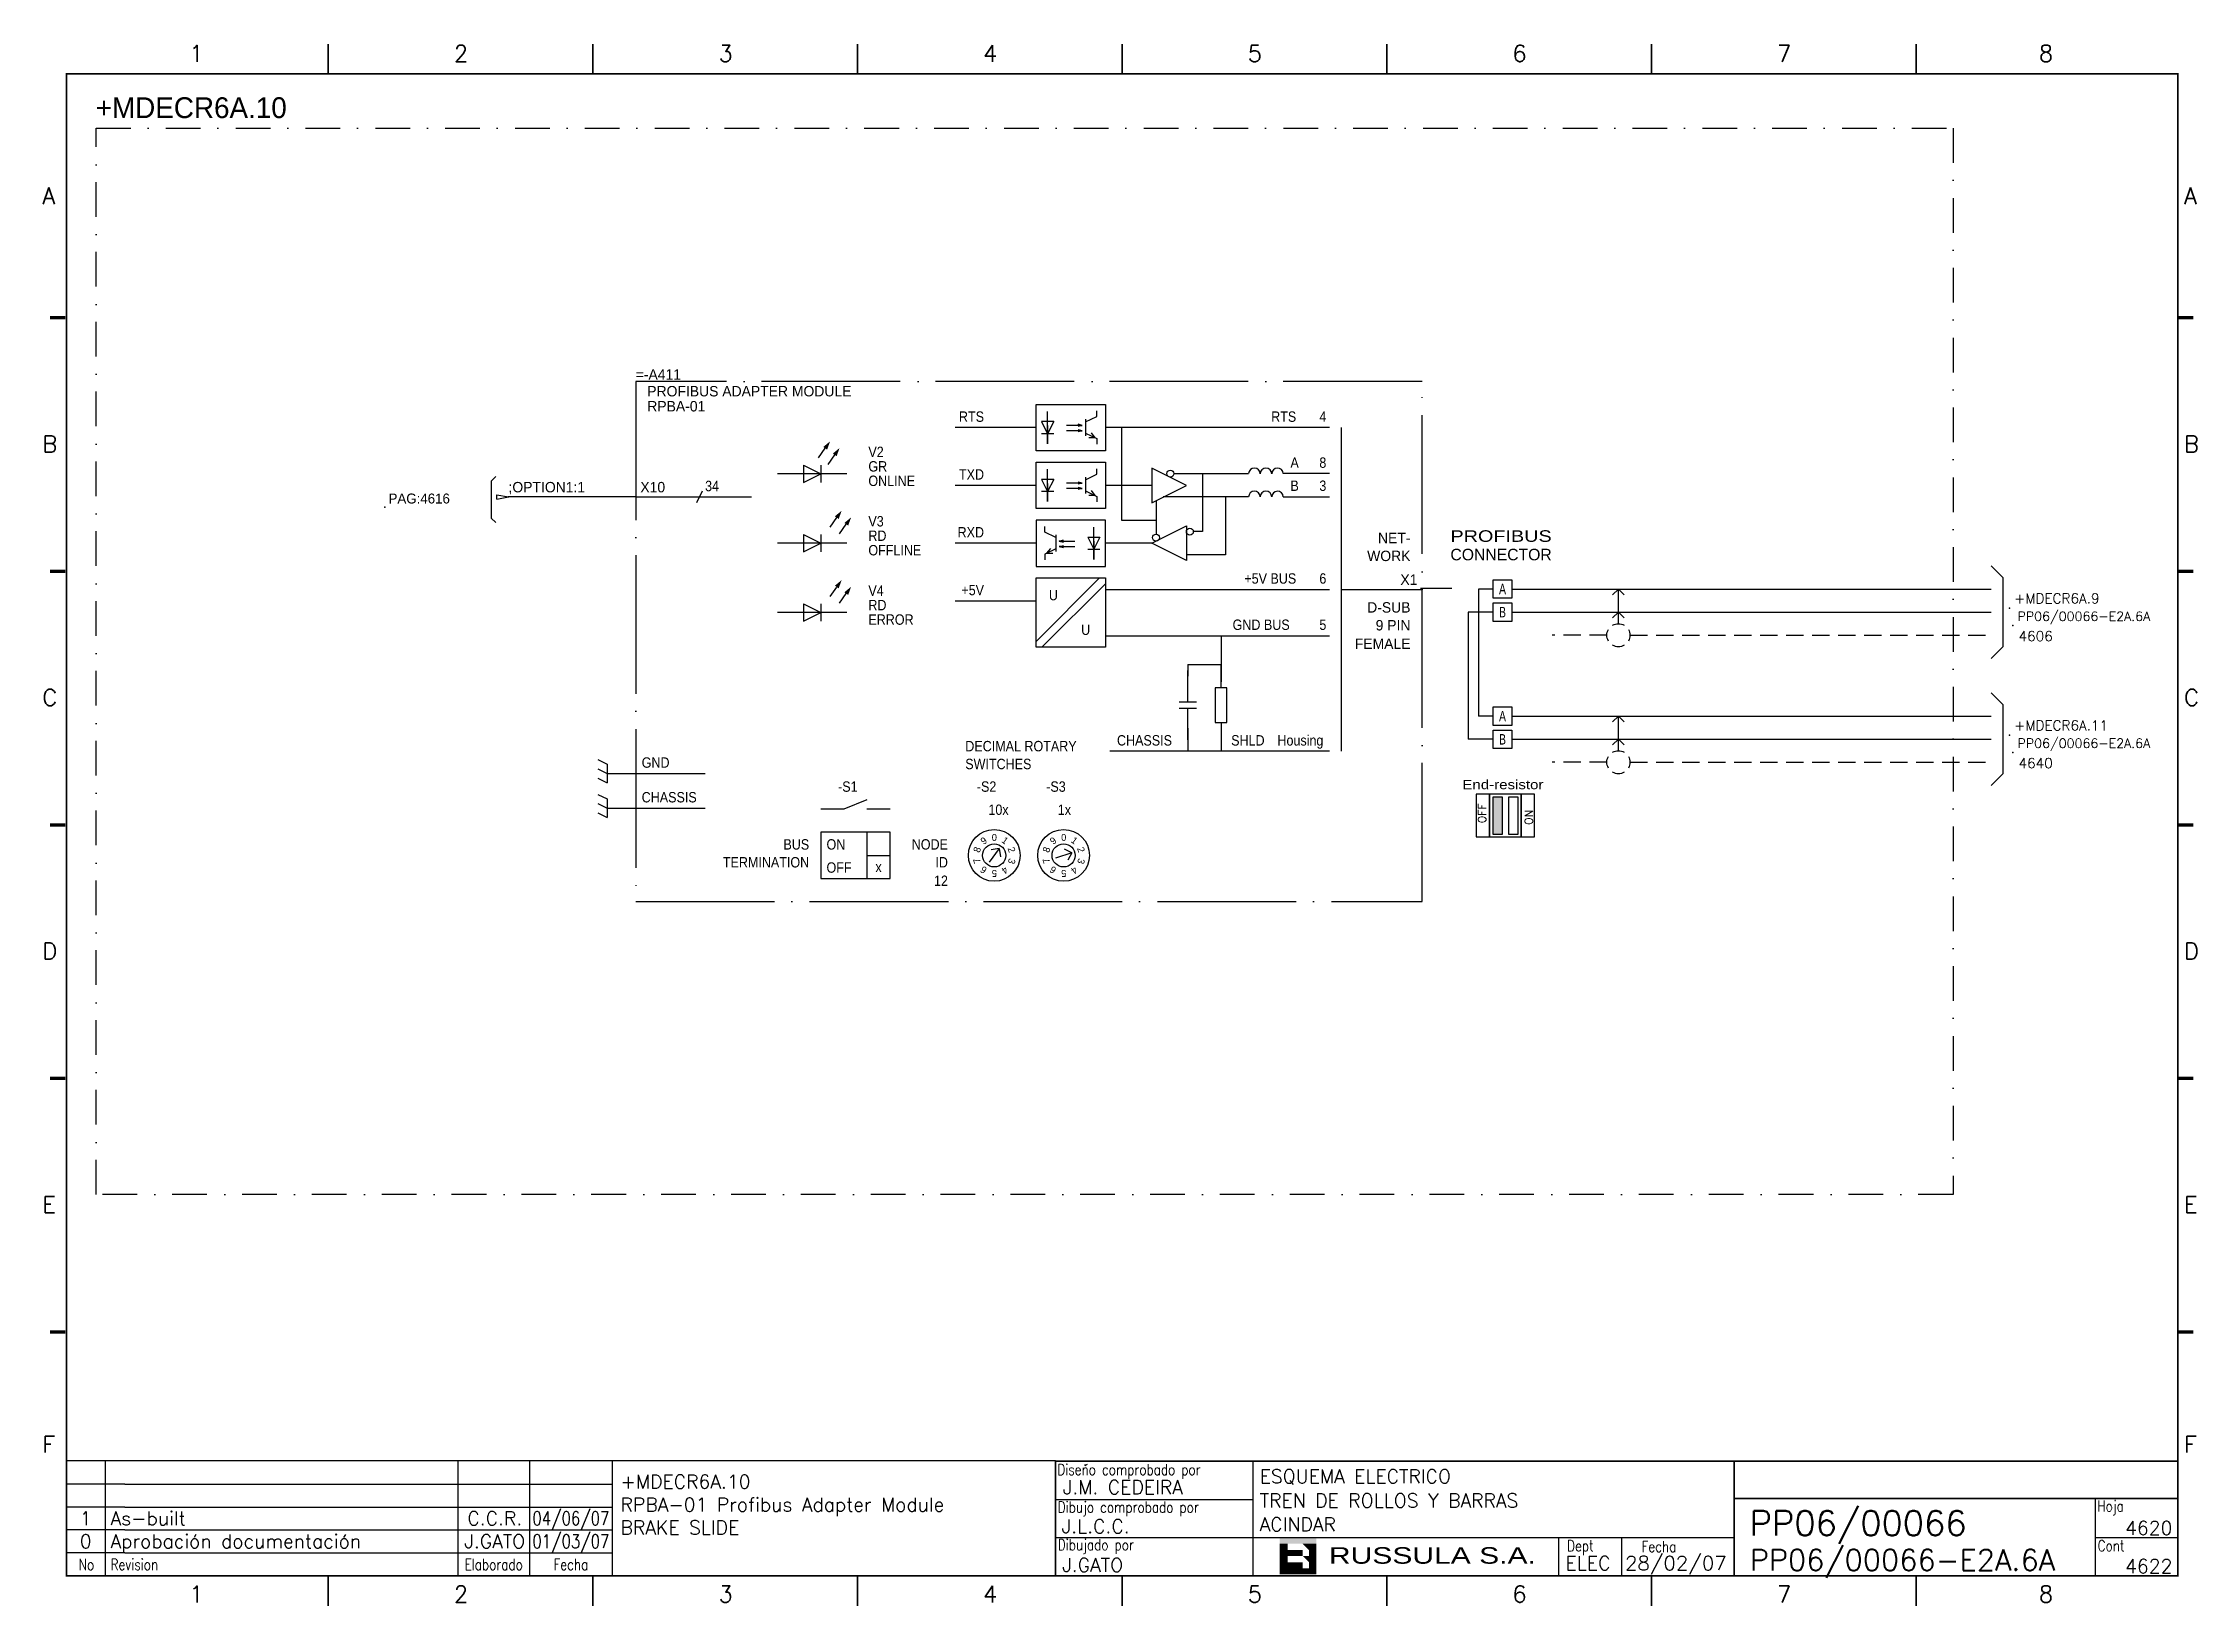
# Model space of a CAD drawing. Extents: x -10216 to -9750, y -77 to 262.
import ezdxf
from ezdxf.enums import TextEntityAlignment as Align

# ---------------------------------------------------------------- set-up
doc = ezdxf.new("R2010")
doc.units = 0
doc.header["$LTSCALE"] = 15
doc.header["$MEASUREMENT"] = 0
doc.header["$PDSIZE"] = 2
for name, pattern in [('DASHDOT', [1, 0.5, -0.25, 0, -0.25]), ('HIDDEN', [0.375, 0.25, -0.125]), ('SOSED_FRAMEDOT', [2.5, 2, -0.25, 0, -0.25])]:
    doc.linetypes.add(name, pattern=pattern)
for name, color, linetype in [('1', 7, 'Continuous'), ('10', 5, 'Continuous'), ('102', 7, 'Continuous'), ('2', 7, 'Continuous'), ('6', 7, 'DASHDOT'), ('8', 1, 'Continuous'), ('9', 6, 'Continuous'), ('DIBUJO', 7, 'Continuous'), ('NODE', 7, 'Continuous'), ('SOSED_CIRCUIT', 7, 'Continuous'), ('SOSED_DECORATIVE', 4, 'Continuous')]:
    doc.layers.add(name, color=color, linetype=linetype)
doc.styles.add('HELVETICA', font='HELV.SHX')
doc.styles.add('LABEL', font='SIMPLEX', dxfattribs={"width": 0.8, "height": 4})
doc.styles.add('ROMANS', font='ROMANS.shx', dxfattribs={"width": 0.8, "oblique": 15})

# ---------------------------------------------------------------- blocks, each defined once
blk = doc.blocks.new('NOD', base_point=(237.5, 170))
at = {"layer": 'NODE'}
blk.add_point((237.5, 170), dxfattribs=at)
blk = doc.blocks.new('$NIV')
at = {"layer": '9'}
blk.add_blockref('NOD', (0, 0), dxfattribs=at)
for tag, p in [('IDF', (0, 4)), ('ID', (0, 1))]:
    blk.add_attdef(tag, p, '', height=2.15, dxfattribs=at)
blk = doc.blocks.new('ASIGSNKL')
at = {"color": 0, "linetype": 'ByBlock'}
for p, q in [((-2.5, -0.5), (-2.5, 0.5)), ((-2.5, 0.5), (0, 0)), ((-2.5, -0.5), (0, 0))]:
    blk.add_line(p, q, dxfattribs=at)
blk.add_blockref('NOD', (0, 0), dxfattribs=at)
blk.add_attdef('', text='', height=2.25, dxfattribs=at).set_placement((-3.5, 0), align=Align.MIDDLE_RIGHT)
blk.add_attdef('', (0, 1), '', height=2.25, dxfattribs=at)
for p in [(-3.5, -2.5), (-3.5, -5.75)]:
    blk.add_attdef('', text='', height=2.25, dxfattribs=at).set_placement(p, align=Align.TOP_RIGHT)
blk = doc.blocks.new('$PP313')
at = {"layer": '2'}
blk.add_blockref('NOD', (0, 0), dxfattribs=at)
at = {"layer": '8'}
blk.add_attdef('1A', (1, -3.325), '', height=2.15, dxfattribs=at)
at = {"layer": '9'}
blk.add_attdef('ID', (1, 1), '', height=2.15, dxfattribs=at)
blk = doc.blocks.new('ELEC0042')
at = {"layer": '102'}
for p, q in [((2, 2), (-2, 2)), ((-2, 2), (-2, -2)), ((2, -2), (2, 2)), ((-2, -2), (2, -2))]:
    blk.add_line(p, q, dxfattribs=at)
blk.add_attdef('TB', text='', height=2.25, dxfattribs=at).set_placement((0, 3), align=Align.CENTER)
at = {"layer": '102', "width": 0.75}
blk.add_attdef('TN', text='', height=2.25, dxfattribs=at).set_placement((0, 0), align=Align.MIDDLE)
blk = doc.blocks.new('$030107')
at = {"layer": '102'}
for start, end in [(150, 210), (60, 120), (330, 30), (240, 300)]:
    blk.add_arc((0, 0), 2.5, start, end, dxfattribs=at)
blk = doc.blocks.new('newcajec')
at = {"layer": '1'}
for p, q in [((179.4, 20.85), (0.13, 20.85)), ((7, 20.85), (7, 0)), ((71, 20.85), (71, 0)), ((84, 20.85), (84, 0.09)), ((99, 20.85), (99, 0)), ((184.64, 20.18), (184.81, 20.01)), ((184.81, 20.01), (185.18, 20.25)), ((215.2, 20.8), (215.2, 0)), ((10.6, 16.64), (0, 16.64)), ((10.6, 16.64), (99, 16.64)), ((10.6, 12.48), (0, 12.48)), ((10.6, 12.48), (99, 12.48)), ((179.4, 13.87), (215.2, 13.87)), ((368, 14.06), (368, 0)), ((10.6, 8.32), (0, 8.32)), ((10.6, 8.32), (99, 8.32)), ((10.6, 4.16), (0, 4.16)), ((10.6, 4.16), (99, 4.16)), ((179.4, 6.93), (267.63, 6.93)), ((267.63, 6.93), (302.5, 6.93)), ((270.63, 6.91), (270.63, 0)), ((282.07, 6.93), (282.07, 0)), ((368, 6.93), (383, 6.93))]:
    blk.add_line(p, q, dxfattribs=at)
for points in [[(47.5, 272.5, 0.3, 0.3, 0), (47.5, 277.91, 0.3, 0.3, 0)], [(95.5, 272.5, 0.3, 0.3, 0), (95.5, 277.91, 0.3, 0.3, 0)], [(143.5, 272.5, 0.3, 0.3, 0), (143.5, 277.91, 0.3, 0.3, 0)], [(191.5, 272.5, 0.3, 0.3, 0), (191.5, 277.91, 0.3, 0.3, 0)], [(239.5, 272.5, 0.3, 0.3, 0), (239.5, 277.91, 0.3, 0.3, 0)], [(287.5, 272.5, 0.3, 0.3, 0), (287.5, 277.91, 0.3, 0.3, 0)], [(335.5, 272.5, 0.3, 0.3, 0), (335.5, 277.91, 0.3, 0.3, 0)], [(-2.99, 228.23, 0.6, 0.6, 0), (-0.18, 228.23, 0.6, 0.6, 0)], [(383.01, 228.23, 0.6, 0.6, 0), (385.82, 228.23, 0.6, 0.6, 0)], [(-2.99, 182.23, 0.6, 0.6, 0), (-0.18, 182.23, 0.6, 0.6, 0)], [(383.01, 182.23, 0.6, 0.6, 0), (385.82, 182.23, 0.6, 0.6, 0)], [(-2.99, 136.23, 0.6, 0.6, 0), (-0.18, 136.23, 0.6, 0.6, 0)], [(383.01, 136.23, 0.6, 0.6, 0), (385.82, 136.23, 0.6, 0.6, 0)], [(-2.99, 90.23, 0.6, 0.6, 0), (-0.18, 90.23, 0.6, 0.6, 0)], [(383.01, 90.23, 0.6, 0.6, 0), (385.82, 90.23, 0.6, 0.6, 0)], [(-2.99, 44.23, 0.6, 0.6, 0), (-0.18, 44.23, 0.6, 0.6, 0)], [(383.01, 44.23, 0.6, 0.6, 0), (385.82, 44.23, 0.6, 0.6, 0)], [(383, 20.8, 0.3, 0.3, 0), (179.4, 20.8, 0.3, 0.3, 0), (179.4, 0, 0.3, 0.3, 0)], [(302.5, 20.8, 0.3, 0.3, 0), (302.5, 0, 0.3, 0.3, 0)], [(302.5, 14, 0.3, 0.3, 0), (383, 14, 0.3, 0.3, 0)], [(47.5, -5.5, 0.3, 0.3, 0), (47.5, -0.09, 0.3, 0.3, 0)], [(95.5, -5.5, 0.3, 0.3, 0), (95.5, -0.09, 0.3, 0.3, 0)], [(143.5, -5.5, 0.3, 0.3, 0), (143.5, -0.09, 0.3, 0.3, 0)], [(191.5, -5.5, 0.3, 0.3, 0), (191.5, -0.09, 0.3, 0.3, 0)], [(239.5, -5.5, 0.3, 0.3, 0), (239.5, -0.09, 0.3, 0.3, 0)], [(287.5, -5.5, 0.3, 0.3, 0), (287.5, -0.09, 0.3, 0.3, 0)], [(335.5, -5.5, 0.3, 0.3, 0), (335.5, -0.09, 0.3, 0.3, 0)]]:
    blk.add_lwpolyline(points, format="xyseb", dxfattribs=at)
at = {"layer": '1', "const_width": 0.3}
blk.add_lwpolyline([(0, 0), (0, 272.5), (383, 272.5), (383, 0)], close=True, dxfattribs=at)
at = {"layer": '2', "color": 14}
for p, q in [((221.42, 4.69), (221.42, 5.81)), ((221.42, 2.47), (221.42, 3.58))]:
    blk.add_line(p, q, dxfattribs=at)
for points in [[(220.05, 5.81), (220.05, 6.92), (226.74, 5.81), (226.74, 6.92)], [(221.42, 2.47), (220.05, 2.47), (221.42, 5.81), (220.05, 5.81)], [(221.42, 4.69), (224.25, 4.69), (221.42, 3.58), (224.25, 3.58)], [(224.25, 5.81), (225.37, 5.81), (225.37, 4.69)], [(225.37, 5.81), (226.74, 5.81), (225.37, 1.35), (226.74, 1.35)], [(224.25, 0.24), (224.25, 2.47), (220.05, 0.24), (220.05, 2.47)], [(224.25, 3.58), (225.37, 3.58), (225.37, 2.47)], [(226.74, 1.35), (226.74, 0.24), (224.25, 1.35), (224.25, 0.24)]]:
    blk.add_solid(points, dxfattribs=at)
at = {"layer": '1', "style": 'ROMANS'}
for s, p in [('1', (22.29, 274.68)), ('2', (70.29, 274.68)), ('3', (118.29, 274.68)), ('4', (166.29, 274.68)), ('5', (214.29, 274.68)), ('6', (262.29, 274.68)), ('7', (310.29, 274.68)), ('8', (357.79, 274.68)), ('A', (-4.37, 248.84)), ('A', (384.13, 248.84)), ('B', (-4.37, 203.84)), ('B', (384.13, 203.84)), ('C', (-4.37, 157.84)), ('C', (384.13, 157.84)), ('D', (-4.37, 111.84)), ('D', (384.13, 111.84)), ('E', (-4.37, 65.84)), ('E', (384.13, 65.84)), ('F', (-4.37, 22.34)), ('F', (384.13, 22.34)), ('1', (22.29, -4.82)), ('2', (70.29, -4.82)), ('3', (118.29, -4.82)), ('4', (166.29, -4.82)), ('5', (214.29, -4.82)), ('6', (262.29, -4.82)), ('7', (310.29, -4.82)), ('8', (357.79, -4.82))]:
    blk.add_text(s, height=3, dxfattribs=at).set_placement(p)
at = {"layer": '1', "style": 'LABEL', "width": 0.8}
for s, p in [('Diseno comprobado por', (179.73, 18.27)), ('Dibujo comprobado por', (179.81, 11.47)), ('Hoja', (368.38, 11.66)), ('Dibujado por', (179.83, 4.64)), ('Fecha', (285.71, 4.3)), ('Cont', (368.43, 4.46)), ('No', (2.23, 1.05)), ('Revision', (8, 1.05))]:
    blk.add_text(s, height=2, dxfattribs=at).set_placement(p)
for s, p in [('Dept', (274.61, 4.44)), ('Elaborado', (77.5, 1.05)), ('Fecha', (91.5, 1.05))]:
    blk.add_text(s, height=2, dxfattribs=at).set_placement(p, align=Align.CENTER)
at = {"layer": '10', "style": 'ROMANS'}
for tag, p in [('REV41', (3.5, 18.74)), ('REV43', (77.7, 18.74)), ('REV31', (3.5, 14.58)), ('REV33', (77.7, 14.58)), ('REV21', (3.5, 10.42)), ('REV23', (77.7, 10.42)), ('REV11', (3.5, 6.27)), ('REV13', (77.7, 6.27))]:
    blk.add_attdef(tag, text='', height=2.5, dxfattribs=at).set_placement(p, align=Align.MIDDLE)
for tag, p, height in [('REV42', (8, 17.49), 2.5), ('REV32', (8, 13.33), 2.5), ('SHEETNAME1', (100.5, 15.83), 2.5), ('DESIGNCHECK', (180.74, 14.83), 2.5), ('DOCUMENTTYPE', (216.43, 16.8), 2.5), ('NOTA', (305.32, 15.8), 3), ('SHEETNAME2', (100.5, 11.67), 2.5), ('OBJECT', (216.43, 12.4), 2.5), ('ORDER', (305.32, 7.3), 4.5), ('REV22', (8, 9.17), 2.5), ('SHEETNAME3', (100.5, 7.51), 2.5), ('DRAWINGCHECK', (180.53, 7.71), 2.5), ('CUSTOMER', (216.43, 8.08), 2.5), ('REV12', (8, 5.01), 2.5), ('SHEETNAME4', (100.5, 3.35), 2.5), ('DOCUMENT_ID', (305.32, 0.93), 4.4), ('USER', (180.63, 0.71), 2.5), ('DEPARTMENT', (271.93, 1.05), 2.5)]:
    blk.add_attdef(tag, p, '', height=height, dxfattribs=at)
for tag, width, p, p2 in [('REV44', 1.221199, (84.53, 17.49), (98.48, 17.49)), ('REV34', 1.221199, (84.53, 13.33), (98.48, 13.33)), ('REV24', 1.221199, (84.53, 9.17), (98.48, 9.17)), ('REV14', 1.221199, (84.53, 5.01), (98.48, 5.01)), ('CREATED2', 7.039915, (282.71, 1.05), (301.14, 1.05))]:
    blk.add_attdef(tag, text='', height=2.5, dxfattribs=dict(at, width=width)).set_placement(p, p2, align=Align.FIT)
for tag, p in [('SHEET', (382, 7.43)), ('NEXTSHEET', (382, 0.5))]:
    blk.add_attdef(tag, text='', height=2.5, dxfattribs=at).set_placement(p, align=Align.RIGHT)
at = {"layer": 'DIBUJO', "color": 14, "style": 'HELVETICA', "width": 1.3}
blk.add_text('RUSSULA S.A.', height=3, dxfattribs=at).set_placement((229, 2.19))
blk = doc.blocks.new('node 12')
at = {"layer": 'SOSED_CIRCUIT', "linetype": 'SOSED_FRAMEDOT'}
for p, q in [((-9917.9, 188.48), (-10087.9, 188.48)), ((-10087.9, 188.48), (-10087.9, 75.98)), ((-9917.9, 75.98), (-9917.9, 188.48)), ((-10087.9, 75.98), (-9917.9, 75.98))]:
    blk.add_line(p, q, dxfattribs=at)
at = {"layer": 'SOSED_DECORATIVE'}
for p, q in [((-10001.35, 183.48), (-9986.35, 183.48)), ((-10001.35, 183.48), (-9986.35, 183.48)), ((-10001.35, 173.48), (-10001.35, 183.48)), ((-10001.35, 173.48), (-10001.35, 183.48)), ((-9998.85, 174.98), (-9998.85, 181.98)), ((-9998.85, 174.98), (-9998.85, 181.98)), ((-9988.24, 180.9), (-9988.24, 182.1)), ((-9988.24, 180.9), (-9988.24, 182.1)), ((-9986.35, 183.48), (-9986.35, 180.98)), ((-9986.35, 183.48), (-9986.35, 180.98)), ((-10001.35, 178.48), (-10018.85, 178.48)), ((-10001.35, 178.48), (-10018.85, 178.48)), ((-9997.53, 179.79), (-10000.16, 179.79)), ((-9997.53, 179.79), (-10000.16, 179.79)), ((-10000.16, 179.79), (-9998.85, 177.16)), ((-10000.16, 179.79), (-9998.85, 177.16)), ((-9997.53, 177.16), (-10000.16, 177.16)), ((-9997.53, 177.16), (-10000.16, 177.16)), ((-9997.53, 179.79), (-9998.85, 177.16)), ((-9997.53, 179.79), (-9998.85, 177.16)), ((-9998.85, 178.91), (-9998.85, 174.98)), ((-9998.85, 178.91), (-9998.85, 174.98)), ((-9991.37, 178.96), (-9994.77, 178.96)), ((-9991.37, 178.96), (-9994.77, 178.96)), ((-9991.37, 177.8), (-9994.77, 177.8)), ((-9991.37, 177.8), (-9994.77, 177.8)), ((-9991.37, 178.96), (-9992.26, 179.19)), ((-9991.37, 178.96), (-9992.26, 178.74)), ((-9991.37, 177.8), (-9992.26, 178.02)), ((-9991.37, 177.8), (-9992.26, 177.58)), ((-9992.06, 178.96), (-9991.37, 178.96)), ((-9992.06, 178.96), (-9991.37, 178.96)), ((-9992.06, 178.96), (-9991.37, 178.96)), ((-9992.06, 178.96), (-9991.37, 178.96)), ((-9992.06, 178.96), (-9991.37, 178.96)), ((-9992.06, 178.96), (-9991.37, 178.96)), ((-9992.06, 178.96), (-9991.37, 178.96)), ((-9992.06, 177.8), (-9991.37, 177.8)), ((-9992.06, 177.8), (-9991.37, 177.8)), ((-9992.06, 177.8), (-9991.37, 177.8)), ((-9992.06, 177.8), (-9991.37, 177.8)), ((-9992.06, 177.8), (-9991.37, 177.8)), ((-9992.06, 177.8), (-9991.37, 177.8)), ((-9992.06, 177.8), (-9991.37, 177.8)), ((-9990.64, 179.7), (-9988.24, 180.9)), ((-9990.64, 179.7), (-9988.24, 180.9)), ((-9990.64, 180.3), (-9990.64, 176.7)), ((-9990.64, 180.3), (-9990.64, 176.7)), ((-9990.64, 177.3), (-9988.24, 176.1)), ((-9990.64, 177.3), (-9988.24, 176.1)), ((-9989.43, 177.37), (-9988.63, 176.3)), ((-9989.43, 177.37), (-9988.63, 176.3)), ((-9986.35, 180.98), (-9986.35, 173.48)), ((-9986.35, 180.98), (-9986.35, 173.48)), ((-9937.9, 178.48), (-9986.35, 178.48)), ((-9986.35, 173.48), (-10001.35, 173.48)), ((-9986.35, 173.48), (-10001.35, 173.48)), ((-9988.63, 176.3), (-9989.97, 176.3)), ((-9988.63, 176.3), (-9989.97, 176.3)), ((-9988.24, 176.1), (-9988.24, 174.9)), ((-9988.24, 176.1), (-9988.24, 174.9)), ((-10042.27, 168.48), (-10057.27, 168.48)), ((-10051.65, 170.35), (-10047.9, 168.48)), ((-10051.65, 170.35), (-10051.65, 166.6)), ((-10051.65, 166.6), (-10047.9, 168.48)), ((-10047.9, 170.35), (-10047.9, 166.6)), ((-10001.35, 170.98), (-9986.35, 170.98)), ((-10001.35, 170.98), (-9986.35, 170.98)), ((-10001.35, 160.98), (-10001.35, 170.98)), ((-10001.35, 160.98), (-10001.35, 170.98)), ((-9998.85, 162.48), (-9998.85, 169.48)), ((-9998.85, 162.48), (-9998.85, 169.48)), ((-9990.64, 167.2), (-9988.24, 168.4)), ((-9990.64, 167.2), (-9988.24, 168.4)), ((-9990.64, 167.8), (-9990.64, 164.2)), ((-9990.64, 167.8), (-9990.64, 164.2)), ((-9988.24, 168.4), (-9988.24, 169.6)), ((-9988.24, 168.4), (-9988.24, 169.6)), ((-9986.35, 170.98), (-9986.35, 168.48)), ((-9986.35, 170.98), (-9986.35, 168.48)), ((-9986.35, 168.48), (-9986.35, 160.98)), ((-9986.35, 168.48), (-9986.35, 160.98)), ((-9976.35, 169.73), (-9976.35, 162.23)), ((-9968.85, 165.98), (-9976.35, 169.73)), ((-9971.55, 168.54), (-9955.4, 168.54)), ((-9965.4, 168.54), (-9965.4, 155.98)), ((-9937.9, 168.54), (-9947.9, 168.54)), ((-10087.9, 163.48), (-10062.9, 163.48)), ((-10073.52, 164.73), (-10074.77, 162.23)), ((-10001.35, 165.98), (-10018.85, 165.98)), ((-10001.35, 165.98), (-10018.85, 165.98)), ((-9997.53, 167.29), (-10000.16, 167.29)), ((-9997.53, 167.29), (-10000.16, 167.29)), ((-10000.16, 167.29), (-9998.85, 164.66)), ((-10000.16, 167.29), (-9998.85, 164.66)), ((-9997.53, 164.66), (-10000.16, 164.66)), ((-9997.53, 164.66), (-10000.16, 164.66)), ((-9997.53, 167.29), (-9998.85, 164.66)), ((-9997.53, 167.29), (-9998.85, 164.66)), ((-9998.85, 166.41), (-9998.85, 162.48)), ((-9998.85, 166.41), (-9998.85, 162.48)), ((-9991.37, 166.46), (-9994.77, 166.46)), ((-9991.37, 166.46), (-9994.77, 166.46)), ((-9991.37, 165.3), (-9994.77, 165.3)), ((-9991.37, 165.3), (-9994.77, 165.3)), ((-9991.37, 166.46), (-9992.26, 166.69)), ((-9991.37, 166.46), (-9992.26, 166.24)), ((-9991.37, 165.3), (-9992.26, 165.52)), ((-9991.37, 165.3), (-9992.26, 165.08)), ((-9992.06, 166.46), (-9991.37, 166.46)), ((-9992.06, 166.46), (-9991.37, 166.46)), ((-9992.06, 166.46), (-9991.37, 166.46)), ((-9992.06, 166.46), (-9991.37, 166.46)), ((-9992.06, 166.46), (-9991.37, 166.46)), ((-9992.06, 166.46), (-9991.37, 166.46)), ((-9992.06, 166.46), (-9991.37, 166.46)), ((-9992.06, 165.3), (-9991.37, 165.3)), ((-9992.06, 165.3), (-9991.37, 165.3)), ((-9992.06, 165.3), (-9991.37, 165.3)), ((-9992.06, 165.3), (-9991.37, 165.3)), ((-9992.06, 165.3), (-9991.37, 165.3)), ((-9992.06, 165.3), (-9991.37, 165.3)), ((-9992.06, 165.3), (-9991.37, 165.3)), ((-9990.64, 164.8), (-9988.24, 163.6)), ((-9990.64, 164.8), (-9988.24, 163.6)), ((-9988.63, 163.8), (-9989.97, 163.8)), ((-9988.63, 163.8), (-9989.97, 163.8)), ((-9989.43, 164.87), (-9988.63, 163.8)), ((-9989.43, 164.87), (-9988.63, 163.8)), ((-9988.24, 163.6), (-9988.24, 162.4)), ((-9988.24, 163.6), (-9988.24, 162.4)), ((-9976.35, 165.98), (-9986.35, 165.98)), ((-9976.35, 162.23), (-9968.85, 165.98)), ((-9960.4, 163.48), (-9960.4, 150.98)), ((-9947.9, 163.54), (-9937.9, 163.54)), ((-9986.35, 160.98), (-10001.35, 160.98)), ((-9986.35, 160.98), (-10001.35, 160.98)), ((-9986.35, 158.48), (-10001.35, 158.48)), ((-9986.35, 158.48), (-10001.35, 158.48)), ((-10001.35, 158.48), (-10001.35, 155.98)), ((-10001.35, 158.48), (-10001.35, 155.98)), ((-9986.35, 148.48), (-9986.35, 158.48)), ((-9986.35, 148.48), (-9986.35, 158.48)), ((-10051.65, 155.35), (-10047.9, 153.48)), ((-10051.65, 155.35), (-10051.65, 151.6)), ((-10047.9, 155.35), (-10047.9, 151.6)), ((-10001.35, 155.98), (-10001.35, 148.48)), ((-10001.35, 155.98), (-10001.35, 148.48)), ((-9999.45, 155.9), (-9999.45, 157.1)), ((-9999.45, 155.9), (-9999.45, 157.1)), ((-9997.05, 154.7), (-9999.45, 155.9)), ((-9997.05, 154.7), (-9999.45, 155.9)), ((-9997.05, 155.3), (-9997.05, 151.7)), ((-9997.05, 155.3), (-9997.05, 151.7)), ((-9996.32, 153.96), (-9995.43, 154.19)), ((-9995.63, 153.96), (-9996.32, 153.96)), ((-9995.63, 153.96), (-9996.32, 153.96)), ((-9995.63, 153.96), (-9996.32, 153.96)), ((-9995.63, 153.96), (-9996.32, 153.96)), ((-9995.63, 153.96), (-9996.32, 153.96)), ((-9995.63, 153.96), (-9996.32, 153.96)), ((-9995.63, 153.96), (-9996.32, 153.96)), ((-9996.32, 153.96), (-9995.43, 153.74)), ((-9996.32, 153.96), (-9992.93, 153.96)), ((-9996.32, 153.96), (-9992.93, 153.96)), ((-9990.16, 154.79), (-9987.53, 154.79)), ((-9990.16, 154.79), (-9987.53, 154.79)), ((-9990.16, 154.79), (-9988.85, 152.16)), ((-9990.16, 154.79), (-9988.85, 152.16)), ((-9988.85, 149.98), (-9988.85, 156.98)), ((-9988.85, 149.98), (-9988.85, 156.98)), ((-9987.53, 154.79), (-9988.85, 152.16)), ((-9987.53, 154.79), (-9988.85, 152.16)), ((-9988.85, 153.91), (-9988.85, 149.98)), ((-9988.85, 153.91), (-9988.85, 149.98)), ((-9976.35, 153.48), (-9968.85, 157.23)), ((-9968.85, 157.23), (-9968.85, 149.73)), ((-9965.4, 155.98), (-9967.35, 155.98)), ((-10042.27, 153.48), (-10057.27, 153.48)), ((-10051.65, 151.6), (-10047.9, 153.48)), ((-10001.35, 153.48), (-10018.85, 153.48)), ((-10001.35, 153.48), (-10018.85, 153.48)), ((-9997.05, 152.3), (-9999.45, 151.1)), ((-9997.05, 152.3), (-9999.45, 151.1)), ((-9999.45, 151.1), (-9999.45, 149.9)), ((-9999.45, 151.1), (-9999.45, 149.9)), ((-9998.26, 152.37), (-9999.06, 151.3)), ((-9998.26, 152.37), (-9999.06, 151.3)), ((-9999.06, 151.3), (-9997.72, 151.3)), ((-9999.06, 151.3), (-9997.72, 151.3)), ((-9996.32, 152.8), (-9995.43, 153.02)), ((-9995.63, 152.8), (-9996.32, 152.8)), ((-9995.63, 152.8), (-9996.32, 152.8)), ((-9995.63, 152.8), (-9996.32, 152.8)), ((-9995.63, 152.8), (-9996.32, 152.8)), ((-9995.63, 152.8), (-9996.32, 152.8)), ((-9995.63, 152.8), (-9996.32, 152.8)), ((-9995.63, 152.8), (-9996.32, 152.8)), ((-9996.32, 152.8), (-9995.43, 152.58)), ((-9996.32, 152.8), (-9992.93, 152.8)), ((-9996.32, 152.8), (-9992.93, 152.8)), ((-9990.16, 152.16), (-9987.53, 152.16)), ((-9990.16, 152.16), (-9987.53, 152.16)), ((-9976.35, 153.48), (-9986.35, 153.48)), ((-9968.85, 149.73), (-9976.35, 153.48)), ((-9960.4, 150.98), (-9968.85, 150.98)), ((-10001.35, 148.48), (-9986.35, 148.48)), ((-10001.35, 148.48), (-9986.35, 148.48)), ((-9987.6, 145.98), (-10001.35, 132.23)), ((-9987.6, 145.98), (-10001.35, 132.23)), ((-10001.35, 145.98), (-9986.35, 145.98)), ((-10001.35, 130.98), (-10001.35, 145.98)), ((-10001.35, 130.98), (-10001.35, 145.98)), ((-9986.35, 144.73), (-10000.1, 130.98)), ((-9986.35, 144.73), (-10000.1, 130.98)), ((-9986.35, 145.98), (-9986.35, 130.98)), ((-9986.35, 145.98), (-9986.35, 130.98)), ((-10051.65, 140.35), (-10051.65, 136.6)), ((-10051.65, 140.35), (-10047.9, 138.48)), ((-10047.9, 140.35), (-10047.9, 136.6)), ((-10001.35, 140.98), (-10018.85, 140.98)), ((-10001.35, 140.98), (-10018.85, 140.98)), ((-9986.35, 143.48), (-9976.35, 143.48)), ((-9985.1, 143.48), (-9937.9, 143.48)), ((-10042.27, 138.48), (-10057.27, 138.48)), ((-10051.65, 136.6), (-10047.9, 138.48)), ((-9986.35, 130.98), (-10001.35, 130.98)), ((-9986.35, 130.98), (-10001.35, 130.98)), ((-9986.35, 133.48), (-9975.1, 133.48)), ((-9975.1, 133.48), (-9937.9, 133.48)), ((-9961.35, 133.48), (-9961.35, 123.48)), ((-9968.54, 127.23), (-9961.35, 127.23)), ((-9968.54, 127.23), (-9968.54, 124.73)), ((-9968.54, 119.1), (-9968.54, 125.98)), ((-9968.54, 119.1), (-9968.54, 125.98)), ((-9961.35, 122.23), (-9961.35, 127.23)), ((-9961.35, 122.23), (-9961.35, 127.23)), ((-9961.35, 127.23), (-9961.35, 123.48)), ((-9962.6, 122.23), (-9962.6, 114.73)), ((-9962.6, 122.23), (-9962.6, 114.73)), ((-9960.1, 122.23), (-9962.6, 122.23)), ((-9960.1, 122.23), (-9962.6, 122.23)), ((-9960.1, 114.73), (-9960.1, 122.23)), ((-9960.1, 114.73), (-9960.1, 122.23)), ((-9966.67, 119.1), (-9970.42, 119.1)), ((-9966.67, 119.1), (-9970.42, 119.1)), ((-9970.42, 117.85), (-9966.67, 117.85)), ((-9970.42, 117.85), (-9966.67, 117.85)), ((-9968.54, 110.98), (-9968.54, 117.85)), ((-9968.54, 110.98), (-9968.54, 117.85)), ((-9968.54, 113.48), (-9968.54, 108.48)), ((-9968.54, 113.48), (-9968.54, 108.48)), ((-9962.6, 114.73), (-9960.1, 114.73)), ((-9962.6, 114.73), (-9960.1, 114.73)), ((-9961.35, 114.73), (-9961.35, 109.73)), ((-9961.35, 114.73), (-9961.35, 109.73)), ((-9961.35, 112.23), (-9961.35, 108.48)), ((-9961.35, 112.23), (-9961.35, 108.48)), ((-9937.9, 108.48), (-9985.4, 108.48)), ((-10096.11, 106.68), (-10094.11, 105.68)), ((-10096.11, 106.68), (-10094.11, 105.68)), ((-10096.11, 104.68), (-10094.11, 103.68)), ((-10096.11, 104.68), (-10094.11, 103.68)), ((-10096.11, 102.68), (-10094.11, 101.68)), ((-10096.11, 102.68), (-10094.11, 101.68)), ((-10094.11, 105.68), (-10094.11, 101.68)), ((-10094.11, 105.68), (-10094.11, 101.68)), ((-10094.11, 103.68), (-10089.11, 103.68)), ((-10094.11, 103.68), (-10089.11, 103.68)), ((-10089.11, 103.68), (-10072.9, 103.68)), ((-10089.11, 103.68), (-10076.61, 103.68)), ((-10096.11, 99.18), (-10094.11, 98.18)), ((-10096.11, 99.18), (-10094.11, 98.18)), ((-10094.11, 98.18), (-10094.11, 94.18)), ((-10094.11, 98.18), (-10094.11, 94.18)), ((-10037.9, 97.98), (-10042.9, 95.98)), ((-10096.11, 97.18), (-10094.11, 96.18)), ((-10096.11, 97.18), (-10094.11, 96.18)), ((-10096.11, 95.18), (-10094.11, 94.18)), ((-10096.11, 95.18), (-10094.11, 94.18)), ((-10094.11, 96.18), (-10089.11, 96.18)), ((-10094.11, 96.18), (-10089.11, 96.18)), ((-10089.11, 96.18), (-10072.9, 96.18)), ((-10089.11, 96.18), (-10076.61, 96.18)), ((-10042.9, 95.98), (-10047.9, 95.98)), ((-10032.9, 95.98), (-10037.9, 95.98)), ((-10032.9, 90.98), (-10047.9, 90.98)), ((-10047.9, 90.98), (-10047.9, 80.98)), ((-10037.9, 90.98), (-10037.9, 80.98)), ((-10032.9, 80.98), (-10032.9, 90.98)), ((-10037.9, 85.98), (-10032.9, 85.98)), ((-10009.3, 87.45), (-10011.5, 84.5)), ((-10009.3, 87.45), (-10011.05, 87.2)), ((-10009.3, 87.45), (-10009.04, 85.7)), ((-9993.65, 86.55), (-9997.15, 85.41)), ((-9993.65, 86.55), (-9995.22, 87.35)), ((-9993.65, 86.55), (-9994.45, 84.97)), ((-10047.9, 80.98), (-10032.9, 80.98))]:
    blk.add_line(p, q, dxfattribs=at)
at = {"layer": 'SOSED_DECORATIVE', "linetype": 'ByBlock'}
for p, q in [((-10048.36, 171.96), (-10046.93, 174.01)), ((-10046.31, 170.53), (-10044.88, 172.58)), ((-10045.86, 156.96), (-10044.43, 159.01)), ((-10043.81, 155.53), (-10042.38, 157.58)), ((-10045.86, 141.96), (-10044.43, 144.01)), ((-10043.81, 140.53), (-10042.38, 142.58))]:
    blk.add_line(p, q, dxfattribs=at)
at = {"layer": 'SOSED_DECORATIVE'}
for points in [[(-9982.9, 178.48), (-9982.9, 158.48), (-9975.4, 158.48)], [(-9935.4, 178.48), (-9935.4, 108.48)], [(-9955.4, 163.48), (-9973.85, 163.48)], [(-9975.4, 162.7), (-9975.4, 155.45)], [(-9935.4, 143.48), (-9917.9, 143.48)]]:
    blk.add_lwpolyline(points, dxfattribs=at)
at = {"layer": 'SOSED_DECORATIVE', "linetype": 'ByBlock'}
for points in [[(-10046.93, 174.01, 1, 0, 0), (-10045.88, 175.51, 0, 0, 0)], [(-10044.88, 172.58, 1, 0, 0), (-10043.83, 174.08, 0, 0, 0)], [(-10044.43, 159.01, 1, 0, 0), (-10043.38, 160.51, 0, 0, 0)], [(-10042.38, 157.58, 1, 0, 0), (-10041.33, 159.08, 0, 0, 0)], [(-10044.43, 144.01, 1, 0, 0), (-10043.38, 145.51, 0, 0, 0)], [(-10042.38, 142.58, 1, 0, 0), (-10041.33, 144.08, 0, 0, 0)]]:
    blk.add_lwpolyline(points, format="xyseb", dxfattribs=at)
at = {"layer": 'SOSED_DECORATIVE'}
for centre, radius in [((-9972.3, 168.54), 0.75), ((-9975.4, 154.7), 0.75), ((-9968.1, 155.98), 0.75), ((-10010.4, 85.98), 5.59), ((-10010.4, 85.98), 2.5), ((-9995.4, 85.98), 5.59), ((-9995.4, 85.98), 2.5)]:
    blk.add_circle(centre, radius, dxfattribs=at)
for centre, start, end in [((-9954.15, 168.48), 0, 177.0798), ((-9951.65, 168.48), 0, 180), ((-9949.15, 168.48), 2.9202, 180), ((-9954.15, 163.48), 0, 180), ((-9951.65, 163.48), 0, 180), ((-9949.15, 163.48), 2.9202, 180)]:
    blk.add_arc(centre, 1.25, start, end, dxfattribs=at)
at = {"color": 0, "linetype": 'ByBlock'}
for p in [(-10087.9, 163.48), (-9917.9, 143.48)]:
    blk.add_blockref('NOD', p, dxfattribs=at)
for tag, p in [('ID4', (-10087.9, 199.23)), ('ID3', (-10087.9, 195.98)), ('ID2', (-10087.9, 192.73)), ('ID1', (-10087.9, 189.48)), ('7A', (-10086.9, 164.48))]:
    blk.add_attdef(tag, p, '', height=2.25, dxfattribs=at)
for tag, p in [('REM1', (-10085.4, 187.48)), ('REM2', (-10085.4, 184.23))]:
    blk.add_attdef(tag, text='', height=2.25, dxfattribs=at).set_placement(p, align=Align.TOP_LEFT)
blk.add_attdef('1A', text='', height=2.25, dxfattribs=at).set_placement((-9918.9, 144.48), align=Align.RIGHT)
at = {"layer": 'SOSED_CIRCUIT', "color": 140}
for s, p in [('NET-', (-9920.4, 153.48)), ('WORK', (-9920.4, 149.62)), ('D-SUB', (-9920.4, 138.48)), ('9 PIN', (-9920.4, 134.62)), ('FEMALE', (-9920.4, 130.62))]:
    blk.add_text(s, height=2.25, dxfattribs=at).set_placement(p, align=Align.RIGHT)
for s, rotation, p in [('9', 36, (-10012.22, 88.54)), ('1', 324, (-10008.49, 88.6)), ('9', 36, (-9997.22, 88.54)), ('1', 324, (-9993.49, 88.6)), ('7', 108, (-10013.4, 85.04)), ('8', 72, (-10013.38, 86.98)), ('2', 288, (-10007.34, 86.97)), ('3', 252, (-10007.32, 84.95)), ('7', 108, (-9998.4, 85.04)), ('8', 72, (-9998.38, 86.98)), ('2', 288, (-9992.34, 86.97)), ('3', 252, (-9992.32, 84.95)), ('6', 144, (-10012.27, 83.45)), ('5', 180, (-10010.37, 82.83)), ('4', 216, (-10008.53, 83.36)), ('6', 144, (-9997.27, 83.45)), ('5', 180, (-9995.37, 82.83)), ('4', 216, (-9993.53, 83.36))]:
    blk.add_text(s, height=1.5, rotation=rotation, dxfattribs=at).set_placement(p, align=Align.CENTER)
for p in [(-10010.37, 89.12), (-9995.37, 89.12)]:
    blk.add_text('0', height=1.5, dxfattribs=at).set_placement(p, align=Align.CENTER)
at = {"layer": 'SOSED_DECORATIVE', "width": 0.9}
for s, p in [('RTS', (-10012.6, 179.73)), ('RTS', (-9945.1, 179.73)), ('TXD', (-10012.6, 167.23)), ('RXD', (-10012.6, 154.73)), ('+5V', (-10012.6, 142.23)), ('+5V BUS', (-9945.1, 144.73)), ('BUS', (-10050.4, 87.23)), ('NODE', (-10020.4, 87.23)), ('TERMINATION', (-10050.4, 83.37)), ('ID', (-10020.4, 83.37)), ('12', (-10020.4, 79.37))]:
    blk.add_text(s, height=2.25, dxfattribs=at).set_placement(p, align=Align.RIGHT)
for s, p in [('4', (-9940.1, 179.73)), ('A', (-9946.35, 169.79)), ('8', (-9940.1, 169.79)), ('34', (-10072.9, 164.73)), ('B', (-9946.35, 164.79)), ('3', (-9940.1, 164.79)), ('6', (-9940.1, 144.73)), ('GND BUS', (-9958.85, 134.73)), ('5', (-9940.1, 134.73)), ('CHASSIS', (-9983.85, 109.73)), ('SHLD', (-9959.16, 109.73)), ('Housing', (-9949.16, 109.73)), ('GND', (-10086.61, 104.93)), ('DECIMAL ROTARY', (-10016.65, 108.48)), ('SWITCHES', (-10016.65, 104.62)), ('CHASSIS', (-10086.61, 97.43)), ('-S1', (-10044.15, 99.73)), ('-S2', (-10014.15, 99.73)), ('-S3', (-9999.15, 99.73)), ('10x', (-10011.65, 94.73)), ('1x', (-9996.65, 94.73)), ('ON', (-10046.65, 87.23)), ('OFF', (-10046.65, 82.23))]:
    blk.add_text(s, height=2.25, dxfattribs=at).set_placement(p)
for s, p in [('U', (-9997.6, 142.25)), ('U', (-9997.6, 142.25)), ('U', (-9990.62, 134.75)), ('U', (-9990.62, 134.75)), ('x', (-10035.4, 83.48))]:
    blk.add_text(s, height=2.25, dxfattribs=at).set_placement(p, align=Align.MIDDLE)
for tag, p in [('V2', (-10037.6, 172.1)), ('ONLINE', (-10037.6, 165.85)), ('GREEN', (-10037.6, 168.98)), ('V3', (-10037.6, 157.1)), ('RED', (-10037.6, 153.98)), ('OFFLINE', (-10037.6, 150.85)), ('V4', (-10037.6, 142.1)), ('RED', (-10037.6, 138.98)), ('ERROR', (-10037.6, 135.85))]:
    blk.add_attdef(tag, p, '', height=2.25, dxfattribs=at)

msp = doc.modelspace()

# ---------------------------------------------------------------- hatches: boundary and pattern name
at = {"layer": '2'}
msp.add_hatch(color=256, dxfattribs=at).paths.add_polyline_path([(-9900.57, 90.56), (-9902.67, 90.56), (-9902.67, 98.54), (-9900.57, 98.54)])

# ---------------------------------------------------------------- linework, layer by layer
for p, q in [((-9794.84, 148.58, 0), (-9792.34, 146.08, 0)), ((-9792.34, 146.08, 0), (-9792.34, 131.08, 0)), ((-9918.25, 143.74), (-9911.43, 143.74)), ((-9905.68, 143.58, 0), (-9905.68, 116.08, 0)), ((-9902.5, 143.58, 0), (-9905.68, 143.58, 0)), ((-9898.5, 143.58, 0), (-9794.84, 143.58, 0)), ((-9875.44, 143.58, 0), (-9876.69, 142.33, 0)), ((-9875.44, 136.08, 0), (-9875.44, 143.58, 0)), ((-9875.44, 143.58, 0), (-9874.19, 142.33, 0)), ((-9907.96, 138.58, 0), (-9907.96, 111.08, 0)), ((-9902.5, 138.58, 0), (-9907.96, 138.58, 0)), ((-9898.5, 138.58, 0), (-9794.84, 138.58, 0)), ((-9875.44, 138.58, 0), (-9876.69, 137.33, 0)), ((-9875.44, 138.58, 0), (-9874.19, 137.33, 0)), ((-9792.34, 131.08, 0), (-9794.84, 128.58, 0)), ((-9794.84, 121.12, 0), (-9792.34, 118.62, 0)), ((-9792.34, 118.62, 0), (-9792.34, 103.62, 0)), ((-9902.5, 116.08, 0), (-9905.68, 116.08, 0)), ((-9898.5, 116.12, 0), (-9794.84, 116.12, 0)), ((-9875.44, 116.12, 0), (-9876.69, 114.87, 0)), ((-9875.44, 108.62, 0), (-9875.44, 116.12, 0)), ((-9875.44, 116.12, 0), (-9874.19, 114.87, 0)), ((-9902.5, 111.08, 0), (-9907.96, 111.08, 0)), ((-9898.5, 111.12, 0), (-9794.84, 111.12, 0)), ((-9875.44, 111.12, 0), (-9876.69, 109.87, 0)), ((-9875.44, 111.12, 0), (-9874.19, 109.87, 0)), ((-9792.34, 103.62, 0), (-9794.84, 101.12, 0))]:
    msp.add_line(p, q)
at = {"linetype": 'HIDDEN'}
for p, q in [((-9877.94, 133.58, 0), (-9889.78, 133.58, 0)), ((-9872.94, 133.58, 0), (-9794.84, 133.58, 0)), ((-9877.94, 106.12, 0), (-9889.78, 106.12, 0)), ((-9872.94, 106.12, 0), (-9794.84, 106.12, 0))]:
    msp.add_line(p, q, dxfattribs=at)
at = {"elevation": 0}
for points in [[(-9911.43, 148.58, 0.001, 0.001, 0), (-9911.43, 86.49, 0.001, 0.001, 0)], [(-9889.78, 148.58, 0.001, 0.001, 0), (-9911.43, 148.58, 0.001, 0.001, 0)], [(-9889.78, 86.49, 0.001, 0.001, 0), (-9889.78, 148.58, 0.001, 0.001, 0)], [(-9911.43, 86.49, 0.001, 0.001, 0), (-9889.78, 86.49, 0.001, 0.001, 0)]]:
    msp.add_lwpolyline(points, format="xyseb", dxfattribs=at)
at = {"layer": '2', "color": 3, "linetype": 'DASHDOT'}
for p, q in [((-10204.58, 243.22), (-9803.1, 243.22)), ((-10204.58, 12.68), (-10204.58, 243.22)), ((-9803.1, 243.22), (-9803.1, 12.68)), ((-9803.1, 12.68), (-10204.58, 12.68))]:
    msp.add_line(p, q, dxfattribs=at)
at = {"layer": '2', "elevation": 0}
for points in [[(-9903.34, 99.21), (-9906.23, 99.21), (-9906.23, 89.97), (-9903.34, 89.97)], [(-9896.45, 99.21), (-9903.34, 99.21), (-9903.34, 89.97), (-9896.45, 89.97)], [(-9900.5, 98.54), (-9902.6, 98.54), (-9902.6, 90.56), (-9900.5, 90.56)], [(-9897.13, 98.54), (-9899.23, 98.54), (-9899.23, 90.56), (-9897.13, 90.56)], [(-9893.56, 99.21), (-9896.45, 99.21), (-9896.45, 89.97), (-9893.56, 89.97)]]:
    msp.add_lwpolyline(points, close=True, dxfattribs=at)
at = {"layer": 'SOSED_DECORATIVE'}
for points in [[(-10118.15, 167.93), (-10119.15, 166.93), (-10119.15, 158.93), (-10118.15, 157.93)], [(-10087.9, 163.48), (-10115.4, 163.48)]]:
    msp.add_lwpolyline(points, dxfattribs=at)

# ---------------------------------------------------------------- block references
ref = msp.add_blockref('node 12', (0, 0))
ref.add_attrib('V4', 'V4', (-10037.6, 142.1), dxfattribs={"layer": 'SOSED_DECORATIVE', "height": 2.25, "width": 0.9})
ref.add_attrib('RED', 'RD', (-10037.6, 138.98), dxfattribs={"layer": 'SOSED_DECORATIVE', "height": 2.25, "width": 0.9})
ref.add_attrib('ERROR', 'ERROR', (-10037.6, 135.85), dxfattribs={"layer": 'SOSED_DECORATIVE', "height": 2.25, "width": 0.9})
ref.add_attrib('GREEN', 'GR', (-10037.6, 168.98), dxfattribs={"layer": 'SOSED_DECORATIVE', "height": 2.25, "width": 0.9})
ref.add_attrib('RED', 'RD', (-10037.6, 153.98), dxfattribs={"layer": 'SOSED_DECORATIVE', "height": 2.25, "width": 0.9})
ref.add_attrib('OFFLINE', 'OFFLINE', (-10037.6, 150.85), dxfattribs={"layer": 'SOSED_DECORATIVE', "height": 2.25, "width": 0.9})
ref.add_attrib('ONLINE', 'ONLINE', (-10037.6, 165.85), dxfattribs={"layer": 'SOSED_DECORATIVE', "height": 2.25, "width": 0.9})
ref.add_attrib('V2', 'V2', (-10037.6, 172.1), dxfattribs={"layer": 'SOSED_DECORATIVE', "height": 2.25, "width": 0.9})
ref.add_attrib('V3', 'V3', (-10037.6, 157.1), dxfattribs={"layer": 'SOSED_DECORATIVE', "height": 2.25, "width": 0.9})
ref.add_attrib('REM2', 'RPBA-01', dxfattribs={"color": 0, "linetype": 'ByBlock', "height": 2.25}).set_placement((-10085.4, 184.23), align=Align.TOP_LEFT)
ref.add_attrib('REM1', 'PROFIBUS ADAPTER MODULE', dxfattribs={"color": 0, "linetype": 'ByBlock', "height": 2.25}).set_placement((-10085.4, 187.48), align=Align.TOP_LEFT)
ref.add_attrib('7A', 'X10', (-10086.9, 164.48), dxfattribs={"color": 0, "linetype": 'ByBlock', "height": 2.25})
ref.add_attrib('1A', 'X1', dxfattribs={"color": 0, "linetype": 'ByBlock', "height": 2.25}).set_placement((-9918.9, 144.48), align=Align.RIGHT)
ref.add_attrib('ID3', '=-A411', (-10087.9, 188.85), dxfattribs={"color": 0, "linetype": 'ByBlock', "height": 2.25})
ref = msp.add_blockref('$PP313', (-9790.86, 139.47, 0))
ref.add_attrib('ID', '+MDECR6A.9', (-9789.86, 140.47, 0), dxfattribs={"layer": '9', "height": 2.15, "style": 'ROMANS'})
at = {"xscale": -1}
for p in [(-9875.44, 133.58, 0), (-9875.44, 106.12, 0)]:
    msp.add_blockref('$030107', p, dxfattribs=at)
ref = msp.add_blockref('$PP313', (-9790.17, 135.68, 0))
ref.add_attrib('ID', 'PP06/00066-E2A.6A', (-9789.17, 136.68, 0), dxfattribs={"layer": '9', "height": 2, "style": 'ROMANS'})
ref.add_attrib('1A', '4606', (-9788.91, 132.31, 0), dxfattribs={"layer": '8', "height": 2.15, "style": 'ROMANS'})
ref = msp.add_blockref('$PP313', (-9790.86, 112.01, 0))
ref.add_attrib('ID', '+MDECR6A.11', (-9789.86, 113.01, 0), dxfattribs={"layer": '9', "height": 2.15, "style": 'ROMANS'})
ref = msp.add_blockref('$PP313', (-9790.17, 108.22, 0))
ref.add_attrib('ID', 'PP06/00066-E2A.6A', (-9789.17, 109.22, 0), dxfattribs={"layer": '9', "height": 2, "style": 'ROMANS'})
ref.add_attrib('1A', '4640', (-9788.91, 104.85, 0), dxfattribs={"layer": '8', "height": 2.15, "style": 'ROMANS'})
at = {"layer": '102'}
ref = msp.add_blockref('ELEC0042', (-9900.5, 143.58, 0), dxfattribs=dict(at, xscale=-1))
ref.add_attrib('TN', 'A', dxfattribs={"height": 2.25, "width": 0.75}).set_placement((-9900.5, 143.58, 0), align=Align.MIDDLE)
ref = msp.add_blockref('ELEC0042', (-9900.5, 138.58, 0), dxfattribs=dict(at, xscale=-1))
ref.add_attrib('TN', 'B', dxfattribs={"height": 2.25, "width": 0.75}).set_placement((-9900.5, 138.58, 0), align=Align.MIDDLE)
ref = msp.add_blockref('ELEC0042', (-9900.5, 116.08, 0), dxfattribs=dict(at, xscale=-1))
ref.add_attrib('TN', 'A', dxfattribs={"height": 2.25, "width": 0.75}).set_placement((-9900.5, 116.08, 0), align=Align.MIDDLE)
ref = msp.add_blockref('ELEC0042', (-9900.5, 111.08, 0), dxfattribs=dict(at, xscale=-1))
ref.add_attrib('TN', 'B', dxfattribs={"height": 2.25, "width": 0.75}).set_placement((-9900.5, 111.08, 0), align=Align.MIDDLE)
at = {"layer": '2', "color": 7}
ref = msp.add_blockref('newcajec', (-10210.98, -69.8), dxfattribs=dict(at, xscale=1.191917986874132, yscale=1.191917986874938, zscale=1.191917986875))
ref.add_attrib('REV24', '04/06/07', dxfattribs={"layer": '10', "height": 2.98, "style": 'ROMANS', "width": 0.728168}).set_placement((-10110.23, -58.86), (-10093.6, -58.86), align=Align.FIT)
ref.add_attrib('SHEETNAME3', 'BRAKE SLIDE', (-10091.19, -60.85), dxfattribs={"layer": '10', "height": 2.9798, "style": 'ROMANS'})
ref.add_attrib('SHEETNAME2', 'RPBA-01 Profibus Adapter Module', (-10091.19, -55.89), dxfattribs={"layer": '10', "height": 2.9798, "style": 'ROMANS'})
ref.add_attrib('SHEETNAME1', '+MDECR6A.10', (-10091.19, -50.93), dxfattribs={"layer": '10', "height": 2.9798, "style": 'ROMANS'})
ref.add_attrib('USER', 'J.GATO', (-9995.68, -68.95), dxfattribs={"layer": '10', "height": 2.98, "style": 'ROMANS'})
ref.add_attrib('DRAWINGCHECK', 'J.L.C.C.', (-9995.8, -60.6), dxfattribs={"layer": '10', "height": 2.98, "style": 'ROMANS'})
ref.add_attrib('DESIGNCHECK', 'J.M. CEDEIRA', (-9995.55, -52.12), dxfattribs={"layer": '10', "height": 2.9798, "style": 'ROMANS'})
ref.add_attrib('REV22', 'As-built ', (-10201.44, -58.86), dxfattribs={"layer": '10', "height": 2.98, "style": 'ROMANS'})
ref.add_attrib('REV12', 'Aprobación documentación', (-10201.44, -63.82), dxfattribs={"layer": '10', "height": 2.9798, "style": 'ROMANS'})
ref.add_attrib('REV21', '1', dxfattribs={"layer": '10', "height": 2.98, "style": 'ROMANS'}).set_placement((-10206.81, -57.37), align=Align.MIDDLE)
ref.add_attrib('REV11', '0', dxfattribs={"layer": '10', "height": 2.98, "style": 'ROMANS'}).set_placement((-10206.81, -62.33), align=Align.MIDDLE)
ref.add_attrib('REV14', '01/03/07', dxfattribs={"layer": '10', "height": 2.98, "style": 'ROMANS', "width": 0.728168}).set_placement((-10110.23, -63.82), (-10093.6, -63.82), align=Align.FIT)
ref.add_attrib('REV23', 'C.C.R.', dxfattribs={"layer": '10', "height": 2.98, "style": 'ROMANS'}).set_placement((-10118.37, -57.37), align=Align.MIDDLE)
ref.add_attrib('REV13', 'J.GATO', dxfattribs={"layer": '10', "height": 2.98, "style": 'ROMANS'}).set_placement((-10118.37, -62.33), align=Align.MIDDLE)
ref.add_attrib('DOCUMENT_ID', 'PP06/00066-E2A.6A', (-9847.06, -68.68), dxfattribs={"layer": '10', "height": 4.6, "style": 'ROMANS'})
ref.add_attrib('ORDER', 'PP06/00066', (-9847.06, -61.09), dxfattribs={"layer": '10', "height": 5.364, "style": 'ROMANS'})
ref.add_attrib('CUSTOMER', 'ACINDAR', (-9953.01, -60.16), dxfattribs={"layer": '10', "height": 2.98, "style": 'ROMANS'})
ref.add_attrib('OBJECT', 'TREN DE ROLLOS Y BARRAS', (-9953.01, -55.01), dxfattribs={"layer": '10', "height": 2.9798, "style": 'ROMANS'})
ref.add_attrib('DOCUMENTTYPE', 'ESQUEMA ELECTRICO', (-9953.01, -49.77), dxfattribs={"layer": '10', "height": 2.9798, "style": 'ROMANS'})
ref.add_attrib('CREATED2', '28/02/07', dxfattribs={"layer": '10', "height": 2.98, "style": 'ROMANS', "width": 0.961976}).set_placement((-9874.01, -68.55), (-9852.04, -68.55), align=Align.FIT)
ref.add_attrib('DEPARTMENT', 'ELEC', (-9886.86, -68.55), dxfattribs={"layer": '10', "height": 2.98, "style": 'ROMANS'})
ref.add_attrib('NEXTSHEET', '4622', dxfattribs={"layer": '10', "height": 2.98, "style": 'ROMANS'}).set_placement((-9755.67, -69.2), align=Align.RIGHT)
ref.add_attrib('SHEET', '4620', dxfattribs={"layer": '10', "height": 2.98, "style": 'ROMANS'}).set_placement((-9755.67, -60.94), align=Align.RIGHT)
at = {"layer": '6'}
ref = msp.add_blockref('$NIV', (-10142.14, 161.28), dxfattribs=at)
ref.add_attrib('ID', ' PAG:4616', (-10142.14, 162.07), dxfattribs={"layer": '9', "color": 1, "height": 2.15})
at = {"layer": 'SOSED_CIRCUIT'}
ref = msp.add_blockref('ASIGSNKL', (-10115.4, 163.48), dxfattribs=at)
ref.add_attrib('ID1', ';OPTION1:1', (-10115.4, 164.48), dxfattribs={"layer": '0', "color": 0, "linetype": 'ByBlock', "height": 2.25})

# ---------------------------------------------------------------- texts
for s, height, width, p, p2 in [('PROFIBUS', 2.5, 1.194545, (-9911.76, 153.78, 0), (-9889.86, 153.78, 0)), ('CONNECTOR', 2.5, 1.010769, (-9911.76, 149.78, 0), (-9889.86, 149.78, 0)), ('End-resistor', 2, 0.796364, (-9909.17, 100.29, 0), (-9891.65, 100.29, 0))]:
    msp.add_text(s, height=height, dxfattribs=dict(width=width)).set_placement(p, p2, align=Align.FIT)
at = {"layer": '102', "style": 'ROMANS'}
for s, p in [('OFF', (-9904.93, 95.06, 0)), ('ON', (-9894.83, 94.21, 0))]:
    msp.add_text(s, height=1.72, rotation=90, dxfattribs=at).set_placement(p, align=Align.MIDDLE)
at = {"layer": '2', "color": 6}
msp.add_text('+MDECR6A.10', height=4.5, dxfattribs=at).set_placement((-10204.65, 245.41))

doc.saveas('drawing.dxf')
